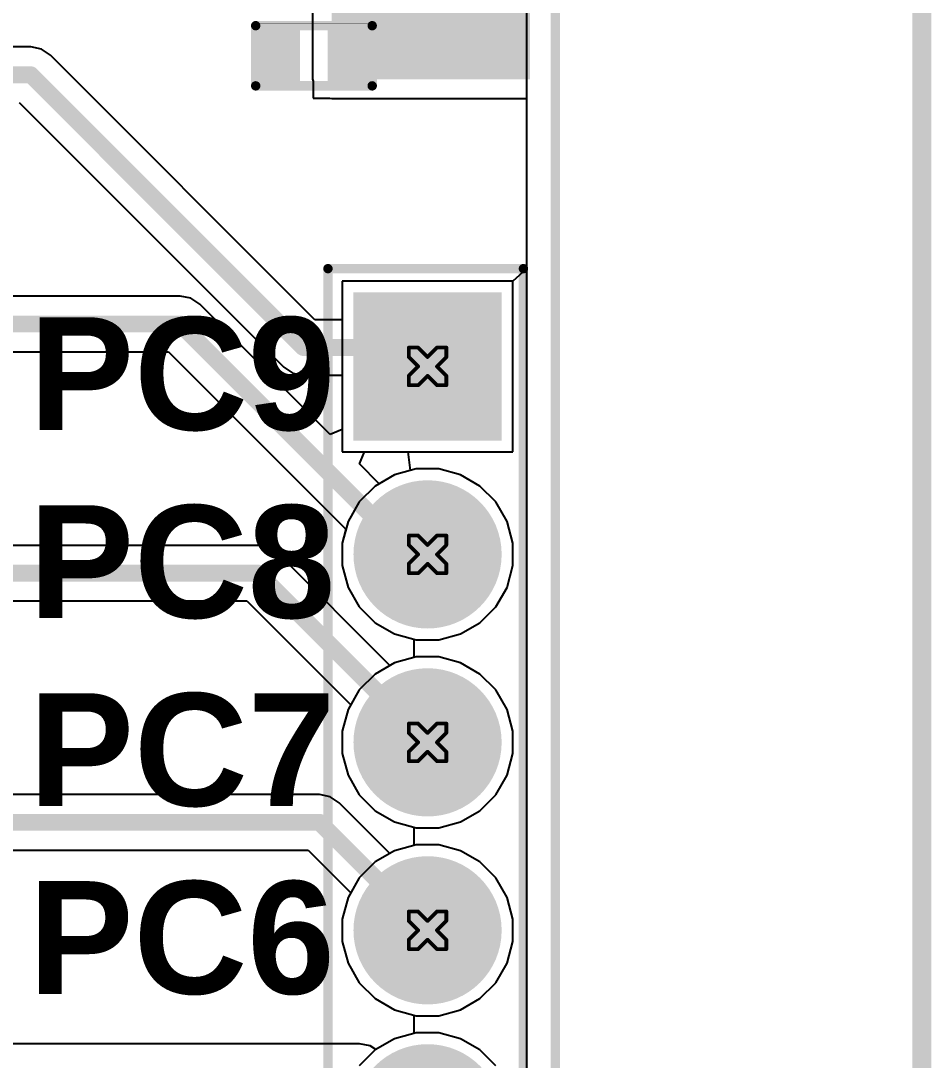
# Model space of a CAD drawing. Header units: inches. Extents: x 0 to 5032, y 0 to 5323.
# Drawn here: x 192.77 to 205.08, y 34.51 to 48.56 of the extents above; entities that cross this region are included whole.
import ezdxf

# ---------------------------------------------------------------- set-up
doc = ezdxf.new("R2010")
doc.units = ezdxf.units.IN
for name, color, linetype in [('Board Outline', 216, 'Continuous'), ('Bottom Layer', 5, 'Continuous'), ('Bottom Solder', 6, 'Continuous'), ('Drill Drawing', 1, 'Continuous'), ('Layer 1', 16, 'Continuous'), ('Layer 2', 76, 'Continuous'), ('Multi-Layer', 9, 'Continuous'), ('Pad Holes', 156, 'Continuous'), ('Top Layer', 1, 'Continuous'), ('Top Overlay', 2, 'Continuous'), ('Top Paste', 8, 'Continuous'), ('Top Solder', 216, 'Continuous')]:
    doc.layers.add(name, color=color, linetype=linetype)
doc.styles.add('Arial_Bold', font='', dxfattribs={"height": 0.2})
doc.styles.get('Arial_Bold').set_extended_font_data('Arial', bold=True)

# ---------------------------------------------------------------- blocks, each defined once
blk = doc.blocks.new('HDR_1X9______333')
at = {"layer": 'Bottom Layer'}
blk.add_hatch(color=5, dxfattribs=at).paths.add_polyline_path([(-11.05999947, 0.8999994699999999), (-9.26000053, 0.8999994699999999), (-9.26000053, -0.8999994699999999), (-11.05999947, -0.8999994699999999)])
h = blk.add_hatch(color=5, dxfattribs=at)
edge = h.paths.add_edge_path()
edge.add_arc((-7.619999999999999, 0), 0.8999982, 0, 360)
h = blk.add_hatch(color=5, dxfattribs=at)
edge = h.paths.add_edge_path()
edge.add_arc((-5.08, 0), 0.8999982, 0, 360)
h = blk.add_hatch(color=5, dxfattribs=at)
edge = h.paths.add_edge_path()
edge.add_arc((-2.54, 0), 0.8999982, 0, 360)
h = blk.add_hatch(color=5, dxfattribs=at)
edge = h.paths.add_edge_path()
edge.add_arc((0, 0), 0.8999982, 0, 360)
at = {"layer": 'Bottom Solder'}
blk.add_hatch(color=6, dxfattribs=at).paths.add_polyline_path([(-11.16159947, 1.00159947), (-9.15840053, 1.00159947), (-9.15840053, -1.00159947), (-11.16159947, -1.00159947)])
h = blk.add_hatch(color=6, dxfattribs=at)
edge = h.paths.add_edge_path()
edge.add_arc((-7.619999999999999, 0), 1.0015982, 0, 360)
h = blk.add_hatch(color=6, dxfattribs=at)
edge = h.paths.add_edge_path()
edge.add_arc((-5.08, 0), 1.0015982, 0, 360)
h = blk.add_hatch(color=6, dxfattribs=at)
edge = h.paths.add_edge_path()
edge.add_arc((-2.54, 0), 1.0015982, 0, 360)
h = blk.add_hatch(color=6, dxfattribs=at)
edge = h.paths.add_edge_path()
edge.add_arc((0, 0), 1.0015982, 0, 360)
at = {"layer": 'Layer 1'}
blk.add_hatch(color=16, dxfattribs=at).paths.add_polyline_path([(-11.05999947, 0.8999994699999999), (-9.26000053, 0.8999994699999999), (-9.26000053, -0.8999994699999999), (-11.05999947, -0.8999994699999999)])
h = blk.add_hatch(color=16, dxfattribs=at)
edge = h.paths.add_edge_path()
edge.add_arc((-7.619999999999999, 0), 0.8999982, 0, 360)
h = blk.add_hatch(color=16, dxfattribs=at)
edge = h.paths.add_edge_path()
edge.add_arc((-5.08, 0), 0.8999982, 0, 360)
h = blk.add_hatch(color=16, dxfattribs=at)
edge = h.paths.add_edge_path()
edge.add_arc((-2.54, 0), 0.8999982, 0, 360)
h = blk.add_hatch(color=16, dxfattribs=at)
edge = h.paths.add_edge_path()
edge.add_arc((0, 0), 0.8999982, 0, 360)
at = {"layer": 'Layer 2'}
blk.add_hatch(color=76, dxfattribs=at).paths.add_polyline_path([(-11.05999947, 0.8999994699999999), (-9.26000053, 0.8999994699999999), (-9.26000053, -0.8999994699999999), (-11.05999947, -0.8999994699999999)])
h = blk.add_hatch(color=76, dxfattribs=at)
edge = h.paths.add_edge_path()
edge.add_arc((-7.619999999999999, 0), 0.8999982, 0, 360)
h = blk.add_hatch(color=76, dxfattribs=at)
edge = h.paths.add_edge_path()
edge.add_arc((-5.08, 0), 0.8999982, 0, 360)
h = blk.add_hatch(color=76, dxfattribs=at)
edge = h.paths.add_edge_path()
edge.add_arc((-2.54, 0), 0.8999982, 0, 360)
h = blk.add_hatch(color=76, dxfattribs=at)
edge = h.paths.add_edge_path()
edge.add_arc((0, 0), 0.8999982, 0, 360)
at = {"layer": 'Multi-Layer'}
blk.add_hatch(color=9, dxfattribs=at).paths.add_polyline_path([(-11.05999947, 0.8999994699999999), (-9.26000053, 0.8999994699999999), (-9.26000053, -0.8999994699999999), (-11.05999947, -0.8999994699999999)])
h = blk.add_hatch(color=9, dxfattribs=at)
edge = h.paths.add_edge_path()
edge.add_arc((-7.619999999999999, 0), 0.8999982, 0, 360)
h = blk.add_hatch(color=9, dxfattribs=at)
edge = h.paths.add_edge_path()
edge.add_arc((-5.08, 0), 0.8999982, 0, 360)
h = blk.add_hatch(color=9, dxfattribs=at)
edge = h.paths.add_edge_path()
edge.add_arc((-2.54, 0), 0.8999982, 0, 360)
h = blk.add_hatch(color=9, dxfattribs=at)
edge = h.paths.add_edge_path()
edge.add_arc((0, 0), 0.8999982, 0, 360)
at = {"layer": 'Pad Holes'}
h = blk.add_hatch(color=7, dxfattribs=at)
edge = h.paths.add_edge_path()
edge.add_arc((-10.16, 0), 0.499999, 0, 360)
h = blk.add_hatch(color=7, dxfattribs=at)
edge = h.paths.add_edge_path()
edge.add_arc((-7.619999999999999, 0), 0.499999, 0, 360)
h = blk.add_hatch(color=7, dxfattribs=at)
edge = h.paths.add_edge_path()
edge.add_arc((-5.08, 0), 0.499999, 0, 360)
h = blk.add_hatch(color=7, dxfattribs=at)
edge = h.paths.add_edge_path()
edge.add_arc((-2.54, 0), 0.499999, 0, 360)
at = {"layer": 'Top Layer'}
blk.add_hatch(color=1, dxfattribs=at).paths.add_polyline_path([(-11.05999947, 0.8999994699999999), (-9.26000053, 0.8999994699999999), (-9.26000053, -0.8999994699999999), (-11.05999947, -0.8999994699999999)])
h = blk.add_hatch(color=1, dxfattribs=at)
edge = h.paths.add_edge_path()
edge.add_arc((-7.619999999999999, 0), 0.8999982, 0, 360)
h = blk.add_hatch(color=1, dxfattribs=at)
edge = h.paths.add_edge_path()
edge.add_arc((-5.08, 0), 0.8999982, 0, 360)
h = blk.add_hatch(color=1, dxfattribs=at)
edge = h.paths.add_edge_path()
edge.add_arc((-2.54, 0), 0.8999982, 0, 360)
h = blk.add_hatch(color=1, dxfattribs=at)
edge = h.paths.add_edge_path()
edge.add_arc((0, 0), 0.8999982, 0, 360)
at = {"layer": 'Top Solder'}
blk.add_hatch(color=216, dxfattribs=at).paths.add_polyline_path([(-11.16159947, 1.00159947), (-9.15840053, 1.00159947), (-9.15840053, -1.00159947), (-11.16159947, -1.00159947)])
h = blk.add_hatch(color=216, dxfattribs=at)
edge = h.paths.add_edge_path()
edge.add_arc((-7.619999999999999, 0), 1.0015982, 0, 360)
h = blk.add_hatch(color=216, dxfattribs=at)
edge = h.paths.add_edge_path()
edge.add_arc((-5.08, 0), 1.0015982, 0, 360)
h = blk.add_hatch(color=216, dxfattribs=at)
edge = h.paths.add_edge_path()
edge.add_arc((-2.54, 0), 1.0015982, 0, 360)
h = blk.add_hatch(color=216, dxfattribs=at)
edge = h.paths.add_edge_path()
edge.add_arc((0, 0), 1.0015982, 0, 360)
at = {"layer": 'Top Overlay'}
for points in [[(-11.48088128, 1.29531872, 0.127, 0.127, 0), (-11.4808, 1.2954, 0.127, 0.127, 0)], [(-11.48088128, -1.3462, 0.127, 0.127, 0), (-11.48088128, 1.29531872, 0.127, 0.127, 0)], [(11.43, 1.2954, 0.127, 0.127, 0), (-11.4808, 1.2954, 0.127, 0.127, 0)], [(11.43, -1.3462, 0.127, 0.127, 0), (-11.48088128, -1.3462, 0.127, 0.127, 0)]]:
    blk.add_lwpolyline(points, format="xyseb", dxfattribs=at)
for points in [[(-11.51263128, 1.29531872, 0.0635, 0.0635, 1), (-11.44913128, 1.29531872, 0.0635, 0.0635, 1)], [(-11.51263128, 1.29531872, 0.0635, 0.0635, 1), (-11.44913128, 1.29531872, 0.0635, 0.0635, 1)], [(-11.51255, 1.2954, 0.0635, 0.0635, 1), (-11.44905, 1.2954, 0.0635, 0.0635, 1)], [(-11.51255, 1.2954, 0.0635, 0.0635, 1), (-11.44905, 1.2954, 0.0635, 0.0635, 1)], [(-11.51263128, -1.3462, 0.0635, 0.0635, 1), (-11.44913128, -1.3462, 0.0635, 0.0635, 1)], [(-11.51263128, -1.3462, 0.0635, 0.0635, 1), (-11.44913128, -1.3462, 0.0635, 0.0635, 1)]]:
    blk.add_lwpolyline(points, format="xyseb", close=True, dxfattribs=at)
blk = doc.blocks.new('R___0402_359')
at = {"layer": 'Top Layer'}
for points in [[(-0.6985, -0.3175), (-0.6985, 0.3175), (-0.2412999999999999, 0.3175), (-0.2413, -0.3175)], [(0.2412999999999999, -0.3175), (0.2413, 0.3175), (0.6985, 0.3175), (0.6985, -0.3175)]]:
    blk.add_hatch(color=1, dxfattribs=at).paths.add_polyline_path(points)
at = {"layer": 'Top Paste'}
for points in [[(-0.6985, -0.3175), (-0.6985, 0.3175), (-0.2412999999999999, 0.3175), (-0.2413, -0.3175)], [(0.2412999999999999, -0.3175), (0.2413, 0.3175), (0.6985, 0.3175), (0.6985, -0.3175)]]:
    blk.add_hatch(color=8, dxfattribs=at).paths.add_polyline_path(points)
at = {"layer": 'Top Solder'}
for points in [[(-0.75350116, -0.37250116), (-0.75350116, 0.37250116), (-0.1862988399999999, 0.37250116), (-0.18629884, -0.37250116)], [(0.1862988399999999, -0.37250116), (0.18629884, 0.37250116), (0.75350116, 0.37250116), (0.75350116, -0.37250116)]]:
    blk.add_hatch(color=216, dxfattribs=at).paths.add_polyline_path(points)
at = {"layer": 'Top Overlay'}
for points in [[(-0.7874, 0.4064, 0.127, 0.127, 0), (-0.7874, -0.4064, 0.127, 0.127, 0)], [(0.7874, 0.4064, 0.127, 0.127, 0), (-0.7874, 0.4064, 0.127, 0.127, 0)], [(0.7874, 0.4064, 0.127, 0.127, 0), (0.7874, -0.4064, 0.127, 0.127, 0)], [(0.7874, -0.4064, 0.127, 0.127, 0), (-0.7874, -0.4064, 0.127, 0.127, 0)], [(0.8128, -0.4318, 0.0032258, 0.0032258, 0), (-0.8128, -0.4318, 0.0032258, 0.0032258, 0)]]:
    blk.add_lwpolyline(points, format="xyseb", dxfattribs=at)
for points in [[(-0.8191499999999999, 0.4064, 0.0635, 0.0635, 1), (-0.7556499999999999, 0.4064, 0.0635, 0.0635, 1)], [(-0.8191499999999999, 0.4064, 0.0635, 0.0635, 1), (-0.7556499999999999, 0.4064, 0.0635, 0.0635, 1)], [(0.7556499999999999, 0.4064, 0.0635, 0.0635, 1), (0.8191499999999999, 0.4064, 0.0635, 0.0635, 1)], [(0.7556499999999999, 0.4064, 0.0635, 0.0635, 1), (0.8191499999999999, 0.4064, 0.0635, 0.0635, 1)], [(-0.8191499999999999, -0.4064, 0.0635, 0.0635, 1), (-0.7556499999999999, -0.4064, 0.0635, 0.0635, 1)], [(-0.8191499999999999, -0.4064, 0.0635, 0.0635, 1), (-0.7556499999999999, -0.4064, 0.0635, 0.0635, 1)], [(0.7556499999999999, -0.4064, 0.0635, 0.0635, 1), (0.8191499999999999, -0.4064, 0.0635, 0.0635, 1)], [(0.7556499999999999, -0.4064, 0.0635, 0.0635, 1), (0.8191499999999999, -0.4064, 0.0635, 0.0635, 1)], [(-0.81360518, -0.4318, 0.0016129, 0.0016129, 1), (-0.8119948199999999, -0.4318, 0.0016129, 0.0016129, 1)], [(0.8119948199999999, -0.4318, 0.0016129, 0.0016129, 1), (0.81360518, -0.4318, 0.0016129, 0.0016129, 1)]]:
    blk.add_lwpolyline(points, format="xyseb", close=True, dxfattribs=at)

msp = doc.modelspace()

# ---------------------------------------------------------------- hatches: boundary and pattern name
at = {"layer": 'Top Layer'}
msp.add_hatch(color=1, dxfattribs=at).paths.add_polyline_path([(196.9780033, 47.76752448), (199.65850086, 47.76752448), (199.65850086, 51.44040004), (196.9780033, 51.44040004)])

# ---------------------------------------------------------------- linework, layer by layer
at = {"layer": 'Board Outline'}
for points in [[(199.99999878, 1.27e-05, 0.127, 0.127, 0), (199.99999878, 130.00003718, 0.127, 0.127, 0)], [(204.9526, 1.27e-05, 0.254, 0.254, 0), (204.9526, 56.69665063999999, 0.254, 0.254, 0)]]:
    msp.add_lwpolyline(points, format="xyseb", dxfattribs=at)
at = {"layer": 'Bottom Layer'}
for p, q in [((199.61154642, 50.20289172), (199.61154642, 4.46609724)), ((199.4263982, 45.04147964), (197.1184018, 45.04147964)), ((197.1184018, 45.04147964), (197.1184018, 42.73348324)), ((199.4263982, 42.73348324), (199.4263982, 45.04147964)), ((197.1184018, 42.73348324), (199.4263982, 42.73348324)), ((197.8269729, 42.42283616), (197.5638289, 42.2709086)), ((198.12047244, 42.50147964), (197.8269729, 42.42283616)), ((198.42432756, 42.50147964), (198.12047244, 42.50147964)), ((198.7178271, 42.42283616), (198.42432756, 42.50147964)), ((198.9809711, 42.2709086), (198.7178271, 42.42283616)), ((197.5638289, 42.2709086), (197.34897284, 42.05605254)), ((199.19582716, 42.05605254), (198.9809711, 42.2709086)), ((197.34897284, 42.05605254), (197.19704528, 41.79290854)), ((199.34775472, 41.79290854), (199.19582716, 42.05605254)), ((197.19704528, 41.79290854), (197.1184018, 41.49940899999999)), ((199.4263982, 41.49940899999999), (199.34775472, 41.79290854)), ((197.1184018, 41.49940899999999), (197.1184018, 41.19555388)), ((199.4263982, 41.19555388), (199.4263982, 41.49940899999999)), ((197.1184018, 41.19555388), (197.19704528, 40.90205434)), ((199.34775472, 40.90205434), (199.4263982, 41.19555388)), ((197.19704528, 40.90205434), (197.34897284, 40.63891034)), ((199.19582716, 40.63891034), (199.34775472, 40.90205434)), ((197.34897284, 40.63891034), (197.5638289, 40.42405428)), ((198.9809711, 40.42405428), (199.19582716, 40.63891034)), ((197.5638289, 40.42405428), (197.8269729, 40.27212672)), ((198.7178271, 40.27212672), (198.9809711, 40.42405428)), ((197.8269729, 40.27212672), (198.12047244, 40.19348324)), ((198.12047244, 40.19348324), (198.42432756, 40.19348324)), ((198.42432756, 40.19348324), (198.7178271, 40.27212672)), ((198.12047244, 39.96147964), (197.8269729, 39.88283616)), ((198.42432756, 39.96147964), (198.12047244, 39.96147964)), ((198.7178271, 39.88283616), (198.42432756, 39.96147964)), ((197.8269729, 39.88283616), (197.5638289, 39.7309086)), ((198.9809711, 39.7309086), (198.7178271, 39.88283616)), ((197.5638289, 39.7309086), (197.34897284, 39.51605254)), ((199.19582716, 39.51605254), (198.9809711, 39.7309086)), ((197.34897284, 39.51605254), (197.19704528, 39.25290854)), ((199.34775472, 39.25290854), (199.19582716, 39.51605254)), ((197.19704528, 39.25290854), (197.1184018, 38.959409)), ((199.4263982, 38.959409), (199.34775472, 39.25290854)), ((197.1184018, 38.959409), (197.1184018, 38.65555388)), ((199.4263982, 38.65555388), (199.4263982, 38.959409)), ((197.1184018, 38.65555388), (197.19704528, 38.36205434)), ((199.34775472, 38.36205434), (199.4263982, 38.65555388)), ((197.19704528, 38.36205434), (197.34897284, 38.09891034)), ((199.19582716, 38.09891034), (199.34775472, 38.36205434)), ((197.34897284, 38.09891034), (197.5638289, 37.88405428)), ((198.9809711, 37.88405428), (199.19582716, 38.09891034)), ((197.5638289, 37.88405428), (197.8269729, 37.73212672)), ((198.7178271, 37.73212672), (198.9809711, 37.88405428)), ((197.8269729, 37.73212672), (198.12047244, 37.65348324)), ((198.12047244, 37.65348324), (198.42432756, 37.65348324)), ((198.42432756, 37.65348324), (198.7178271, 37.73212672)), ((198.12047244, 37.42147964), (197.8269729, 37.34283616)), ((198.42432756, 37.42147964), (198.12047244, 37.42147964)), ((198.7178271, 37.34283616), (198.42432756, 37.42147964)), ((197.8269729, 37.34283616), (197.5638289, 37.1909086)), ((198.9809711, 37.1909086), (198.7178271, 37.34283616)), ((197.5638289, 37.1909086), (197.34897284, 36.97605254)), ((199.19582716, 36.97605254), (198.9809711, 37.1909086)), ((197.34897284, 36.97605254), (197.19704528, 36.71290854)), ((199.34775472, 36.71290854), (199.19582716, 36.97605254)), ((197.19704528, 36.71290854), (197.1184018, 36.41940899999999)), ((199.4263982, 36.41940899999999), (199.34775472, 36.71290854)), ((197.1184018, 36.41940899999999), (197.1184018, 36.11555387999999)), ((199.4263982, 36.11555387999999), (199.4263982, 36.41940899999999)), ((197.1184018, 36.11555387999999), (197.19704528, 35.82205434)), ((199.34775472, 35.82205434), (199.4263982, 36.11555387999999)), ((197.19704528, 35.82205434), (197.34897284, 35.55891034)), ((199.19582716, 35.55891034), (199.34775472, 35.82205434)), ((197.34897284, 35.55891034), (197.5638289, 35.34405428)), ((198.9809711, 35.34405428), (199.19582716, 35.55891034)), ((197.5638289, 35.34405428), (197.8269729, 35.19212672)), ((198.7178271, 35.19212672), (198.9809711, 35.34405428)), ((197.8269729, 35.19212672), (198.12047244, 35.11348324)), ((198.42432756, 35.11348324), (198.7178271, 35.19212672)), ((198.12047244, 35.11348324), (198.42432756, 35.11348324)), ((198.12047244, 34.88147963999999), (197.8269729, 34.80283616)), ((198.42432756, 34.88147963999999), (198.12047244, 34.88147963999999)), ((198.7178271, 34.80283616), (198.42432756, 34.88147963999999)), ((197.8269729, 34.80283616), (197.5638289, 34.6509086)), ((198.9809711, 34.6509086), (198.7178271, 34.80283616)), ((197.5638289, 34.6509086), (197.34897284, 34.43605254)), ((199.19582716, 34.43605254), (198.9809711, 34.6509086))]:
    msp.add_line(p, q, dxfattribs=at)
at = {"layer": 'Drill Drawing'}
for points in [[(198.0184, 44.01448144, 0.0508, 0.0508, 0), (198.0184, 44.14148144, 0.0508, 0.0508, 0)], [(198.0184, 44.14148144, 0.0508, 0.0508, 0), (198.1454, 44.14148144, 0.0508, 0.0508, 0)], [(198.1454, 44.14148144, 0.0508, 0.0508, 0), (198.2724, 44.01448144, 0.0508, 0.0508, 0)], [(198.2724, 44.01448144, 0.0508, 0.0508, 0), (198.3994, 44.14148144, 0.0508, 0.0508, 0)], [(198.3994, 44.14148144, 0.0508, 0.0508, 0), (198.5264, 44.14148144, 0.0508, 0.0508, 0)], [(198.5264, 44.01448144, 0.0508, 0.0508, 0), (198.5264, 44.14148144, 0.0508, 0.0508, 0)], [(198.0184, 44.01448144, 0.0508, 0.0508, 0), (198.1454, 43.88748143999999, 0.0508, 0.0508, 0)], [(198.3994, 43.88748143999999, 0.0508, 0.0508, 0), (198.5264, 44.01448144, 0.0508, 0.0508, 0)], [(198.0184, 43.76048144, 0.0508, 0.0508, 0), (198.1454, 43.88748143999999, 0.0508, 0.0508, 0)], [(198.3994, 43.88748143999999, 0.0508, 0.0508, 0), (198.5264, 43.76048144, 0.0508, 0.0508, 0)], [(198.0184, 43.63348144, 0.0508, 0.0508, 0), (198.0184, 43.76048144, 0.0508, 0.0508, 0)], [(198.1454, 43.63348144, 0.0508, 0.0508, 0), (198.2724, 43.76048144, 0.0508, 0.0508, 0)], [(198.2724, 43.76048144, 0.0508, 0.0508, 0), (198.3994, 43.63348144, 0.0508, 0.0508, 0)], [(198.5264, 43.63348144, 0.0508, 0.0508, 0), (198.5264, 43.76048144, 0.0508, 0.0508, 0)], [(198.0184, 43.63348144, 0.0508, 0.0508, 0), (198.1454, 43.63348144, 0.0508, 0.0508, 0)], [(198.3994, 43.63348144, 0.0508, 0.0508, 0), (198.5264, 43.63348144, 0.0508, 0.0508, 0)], [(198.0184, 41.47448144, 0.0508, 0.0508, 0), (198.0184, 41.60148143999999, 0.0508, 0.0508, 0)], [(198.0184, 41.60148143999999, 0.0508, 0.0508, 0), (198.1454, 41.60148143999999, 0.0508, 0.0508, 0)], [(198.1454, 41.60148143999999, 0.0508, 0.0508, 0), (198.2724, 41.47448144, 0.0508, 0.0508, 0)], [(198.2724, 41.47448144, 0.0508, 0.0508, 0), (198.3994, 41.60148143999999, 0.0508, 0.0508, 0)], [(198.3994, 41.60148143999999, 0.0508, 0.0508, 0), (198.5264, 41.60148143999999, 0.0508, 0.0508, 0)], [(198.5264, 41.47448144, 0.0508, 0.0508, 0), (198.5264, 41.60148143999999, 0.0508, 0.0508, 0)], [(198.0184, 41.47448144, 0.0508, 0.0508, 0), (198.1454, 41.34748144, 0.0508, 0.0508, 0)], [(198.3994, 41.34748144, 0.0508, 0.0508, 0), (198.5264, 41.47448144, 0.0508, 0.0508, 0)], [(198.0184, 41.22048144, 0.0508, 0.0508, 0), (198.1454, 41.34748144, 0.0508, 0.0508, 0)], [(198.3994, 41.34748144, 0.0508, 0.0508, 0), (198.5264, 41.22048144, 0.0508, 0.0508, 0)], [(198.0184, 41.09348144, 0.0508, 0.0508, 0), (198.0184, 41.22048144, 0.0508, 0.0508, 0)], [(198.1454, 41.09348144, 0.0508, 0.0508, 0), (198.2724, 41.22048144, 0.0508, 0.0508, 0)], [(198.2724, 41.22048144, 0.0508, 0.0508, 0), (198.3994, 41.09348144, 0.0508, 0.0508, 0)], [(198.5264, 41.09348144, 0.0508, 0.0508, 0), (198.5264, 41.22048144, 0.0508, 0.0508, 0)], [(198.0184, 41.09348144, 0.0508, 0.0508, 0), (198.1454, 41.09348144, 0.0508, 0.0508, 0)], [(198.3994, 41.09348144, 0.0508, 0.0508, 0), (198.5264, 41.09348144, 0.0508, 0.0508, 0)], [(198.0184, 38.93448144, 0.0508, 0.0508, 0), (198.0184, 39.06148144, 0.0508, 0.0508, 0)], [(198.0184, 39.06148144, 0.0508, 0.0508, 0), (198.1454, 39.06148144, 0.0508, 0.0508, 0)], [(198.1454, 39.06148144, 0.0508, 0.0508, 0), (198.2724, 38.93448144, 0.0508, 0.0508, 0)], [(198.2724, 38.93448144, 0.0508, 0.0508, 0), (198.3994, 39.06148144, 0.0508, 0.0508, 0)], [(198.3994, 39.06148144, 0.0508, 0.0508, 0), (198.5264, 39.06148144, 0.0508, 0.0508, 0)], [(198.5264, 38.93448144, 0.0508, 0.0508, 0), (198.5264, 39.06148144, 0.0508, 0.0508, 0)], [(198.0184, 38.93448144, 0.0508, 0.0508, 0), (198.1454, 38.80748144, 0.0508, 0.0508, 0)], [(198.3994, 38.80748144, 0.0508, 0.0508, 0), (198.5264, 38.93448144, 0.0508, 0.0508, 0)], [(198.0184, 38.68048143999999, 0.0508, 0.0508, 0), (198.1454, 38.80748144, 0.0508, 0.0508, 0)], [(198.3994, 38.80748144, 0.0508, 0.0508, 0), (198.5264, 38.68048143999999, 0.0508, 0.0508, 0)], [(198.0184, 38.55348144, 0.0508, 0.0508, 0), (198.0184, 38.68048143999999, 0.0508, 0.0508, 0)], [(198.1454, 38.55348144, 0.0508, 0.0508, 0), (198.2724, 38.68048143999999, 0.0508, 0.0508, 0)], [(198.2724, 38.68048143999999, 0.0508, 0.0508, 0), (198.3994, 38.55348144, 0.0508, 0.0508, 0)], [(198.5264, 38.55348144, 0.0508, 0.0508, 0), (198.5264, 38.68048143999999, 0.0508, 0.0508, 0)], [(198.0184, 38.55348144, 0.0508, 0.0508, 0), (198.1454, 38.55348144, 0.0508, 0.0508, 0)], [(198.3994, 38.55348144, 0.0508, 0.0508, 0), (198.5264, 38.55348144, 0.0508, 0.0508, 0)], [(198.0184, 36.39448144, 0.0508, 0.0508, 0), (198.0184, 36.52148144, 0.0508, 0.0508, 0)], [(198.0184, 36.52148144, 0.0508, 0.0508, 0), (198.1454, 36.52148144, 0.0508, 0.0508, 0)], [(198.1454, 36.52148144, 0.0508, 0.0508, 0), (198.2724, 36.39448144, 0.0508, 0.0508, 0)], [(198.2724, 36.39448144, 0.0508, 0.0508, 0), (198.3994, 36.52148144, 0.0508, 0.0508, 0)], [(198.3994, 36.52148144, 0.0508, 0.0508, 0), (198.5264, 36.52148144, 0.0508, 0.0508, 0)], [(198.5264, 36.39448144, 0.0508, 0.0508, 0), (198.5264, 36.52148144, 0.0508, 0.0508, 0)], [(198.0184, 36.39448144, 0.0508, 0.0508, 0), (198.1454, 36.26748144, 0.0508, 0.0508, 0)], [(198.3994, 36.26748144, 0.0508, 0.0508, 0), (198.5264, 36.39448144, 0.0508, 0.0508, 0)], [(198.0184, 36.14048144, 0.0508, 0.0508, 0), (198.1454, 36.26748144, 0.0508, 0.0508, 0)], [(198.3994, 36.26748144, 0.0508, 0.0508, 0), (198.5264, 36.14048144, 0.0508, 0.0508, 0)], [(198.0184, 36.01348144, 0.0508, 0.0508, 0), (198.0184, 36.14048144, 0.0508, 0.0508, 0)], [(198.1454, 36.01348144, 0.0508, 0.0508, 0), (198.2724, 36.14048144, 0.0508, 0.0508, 0)], [(198.2724, 36.14048144, 0.0508, 0.0508, 0), (198.3994, 36.01348144, 0.0508, 0.0508, 0)], [(198.5264, 36.01348144, 0.0508, 0.0508, 0), (198.5264, 36.14048144, 0.0508, 0.0508, 0)], [(198.0184, 36.01348144, 0.0508, 0.0508, 0), (198.1454, 36.01348144, 0.0508, 0.0508, 0)], [(198.3994, 36.01348144, 0.0508, 0.0508, 0), (198.5264, 36.01348144, 0.0508, 0.0508, 0)]]:
    msp.add_lwpolyline(points, format="xyseb", dxfattribs=at)
for points in [[(198.0057, 44.14148144, 0.0254, 0.0254, 1), (198.0311, 44.14148144, 0.0254, 0.0254, 1)], [(198.0057, 44.14148144, 0.0254, 0.0254, 1), (198.0311, 44.14148144, 0.0254, 0.0254, 1)], [(198.1327, 44.14148144, 0.0254, 0.0254, 1), (198.1581, 44.14148144, 0.0254, 0.0254, 1)], [(198.1327, 44.14148144, 0.0254, 0.0254, 1), (198.1581, 44.14148144, 0.0254, 0.0254, 1)], [(198.3867, 44.14148144, 0.0254, 0.0254, 1), (198.4121, 44.14148144, 0.0254, 0.0254, 1)], [(198.3867, 44.14148144, 0.0254, 0.0254, 1), (198.4121, 44.14148144, 0.0254, 0.0254, 1)], [(198.5137, 44.14148144, 0.0254, 0.0254, 1), (198.5391, 44.14148144, 0.0254, 0.0254, 1)], [(198.5137, 44.14148144, 0.0254, 0.0254, 1), (198.5391, 44.14148144, 0.0254, 0.0254, 1)], [(198.0057, 44.01448144, 0.0254, 0.0254, 1), (198.0311, 44.01448144, 0.0254, 0.0254, 1)], [(198.0057, 44.01448144, 0.0254, 0.0254, 1), (198.0311, 44.01448144, 0.0254, 0.0254, 1)], [(198.2597, 44.01448144, 0.0254, 0.0254, 1), (198.2851, 44.01448144, 0.0254, 0.0254, 1)], [(198.2597, 44.01448144, 0.0254, 0.0254, 1), (198.2851, 44.01448144, 0.0254, 0.0254, 1)], [(198.5137, 44.01448144, 0.0254, 0.0254, 1), (198.5391, 44.01448144, 0.0254, 0.0254, 1)], [(198.5137, 44.01448144, 0.0254, 0.0254, 1), (198.5391, 44.01448144, 0.0254, 0.0254, 1)], [(198.1327, 43.88748143999999, 0.0254, 0.0254, 1), (198.1581, 43.88748143999999, 0.0254, 0.0254, 1)], [(198.1327, 43.88748143999999, 0.0254, 0.0254, 1), (198.1581, 43.88748143999999, 0.0254, 0.0254, 1)], [(198.3867, 43.88748143999999, 0.0254, 0.0254, 1), (198.4121, 43.88748143999999, 0.0254, 0.0254, 1)], [(198.3867, 43.88748143999999, 0.0254, 0.0254, 1), (198.4121, 43.88748143999999, 0.0254, 0.0254, 1)], [(198.0057, 43.76048144, 0.0254, 0.0254, 1), (198.0311, 43.76048144, 0.0254, 0.0254, 1)], [(198.0057, 43.76048144, 0.0254, 0.0254, 1), (198.0311, 43.76048144, 0.0254, 0.0254, 1)], [(198.2597, 43.76048144, 0.0254, 0.0254, 1), (198.2851, 43.76048144, 0.0254, 0.0254, 1)], [(198.2597, 43.76048144, 0.0254, 0.0254, 1), (198.2851, 43.76048144, 0.0254, 0.0254, 1)], [(198.5137, 43.76048144, 0.0254, 0.0254, 1), (198.5391, 43.76048144, 0.0254, 0.0254, 1)], [(198.5137, 43.76048144, 0.0254, 0.0254, 1), (198.5391, 43.76048144, 0.0254, 0.0254, 1)], [(198.0057, 43.63348144, 0.0254, 0.0254, 1), (198.0311, 43.63348144, 0.0254, 0.0254, 1)], [(198.0057, 43.63348144, 0.0254, 0.0254, 1), (198.0311, 43.63348144, 0.0254, 0.0254, 1)], [(198.1327, 43.63348144, 0.0254, 0.0254, 1), (198.1581, 43.63348144, 0.0254, 0.0254, 1)], [(198.1327, 43.63348144, 0.0254, 0.0254, 1), (198.1581, 43.63348144, 0.0254, 0.0254, 1)], [(198.3867, 43.63348144, 0.0254, 0.0254, 1), (198.4121, 43.63348144, 0.0254, 0.0254, 1)], [(198.3867, 43.63348144, 0.0254, 0.0254, 1), (198.4121, 43.63348144, 0.0254, 0.0254, 1)], [(198.5137, 43.63348144, 0.0254, 0.0254, 1), (198.5391, 43.63348144, 0.0254, 0.0254, 1)], [(198.5137, 43.63348144, 0.0254, 0.0254, 1), (198.5391, 43.63348144, 0.0254, 0.0254, 1)], [(198.0057, 41.60148143999999, 0.0254, 0.0254, 1), (198.0311, 41.60148143999999, 0.0254, 0.0254, 1)], [(198.0057, 41.60148143999999, 0.0254, 0.0254, 1), (198.0311, 41.60148143999999, 0.0254, 0.0254, 1)], [(198.1327, 41.60148143999999, 0.0254, 0.0254, 1), (198.1581, 41.60148143999999, 0.0254, 0.0254, 1)], [(198.1327, 41.60148143999999, 0.0254, 0.0254, 1), (198.1581, 41.60148143999999, 0.0254, 0.0254, 1)], [(198.3867, 41.60148143999999, 0.0254, 0.0254, 1), (198.4121, 41.60148143999999, 0.0254, 0.0254, 1)], [(198.3867, 41.60148143999999, 0.0254, 0.0254, 1), (198.4121, 41.60148143999999, 0.0254, 0.0254, 1)], [(198.5137, 41.60148143999999, 0.0254, 0.0254, 1), (198.5391, 41.60148143999999, 0.0254, 0.0254, 1)], [(198.5137, 41.60148143999999, 0.0254, 0.0254, 1), (198.5391, 41.60148143999999, 0.0254, 0.0254, 1)], [(198.0057, 41.47448144, 0.0254, 0.0254, 1), (198.0311, 41.47448144, 0.0254, 0.0254, 1)], [(198.0057, 41.47448144, 0.0254, 0.0254, 1), (198.0311, 41.47448144, 0.0254, 0.0254, 1)], [(198.2597, 41.47448144, 0.0254, 0.0254, 1), (198.2851, 41.47448144, 0.0254, 0.0254, 1)], [(198.2597, 41.47448144, 0.0254, 0.0254, 1), (198.2851, 41.47448144, 0.0254, 0.0254, 1)], [(198.5137, 41.47448144, 0.0254, 0.0254, 1), (198.5391, 41.47448144, 0.0254, 0.0254, 1)], [(198.5137, 41.47448144, 0.0254, 0.0254, 1), (198.5391, 41.47448144, 0.0254, 0.0254, 1)], [(198.1327, 41.34748144, 0.0254, 0.0254, 1), (198.1581, 41.34748144, 0.0254, 0.0254, 1)], [(198.1327, 41.34748144, 0.0254, 0.0254, 1), (198.1581, 41.34748144, 0.0254, 0.0254, 1)], [(198.3867, 41.34748144, 0.0254, 0.0254, 1), (198.4121, 41.34748144, 0.0254, 0.0254, 1)], [(198.3867, 41.34748144, 0.0254, 0.0254, 1), (198.4121, 41.34748144, 0.0254, 0.0254, 1)], [(198.0057, 41.22048144, 0.0254, 0.0254, 1), (198.0311, 41.22048144, 0.0254, 0.0254, 1)], [(198.0057, 41.22048144, 0.0254, 0.0254, 1), (198.0311, 41.22048144, 0.0254, 0.0254, 1)], [(198.2597, 41.22048144, 0.0254, 0.0254, 1), (198.2851, 41.22048144, 0.0254, 0.0254, 1)], [(198.2597, 41.22048144, 0.0254, 0.0254, 1), (198.2851, 41.22048144, 0.0254, 0.0254, 1)], [(198.5137, 41.22048144, 0.0254, 0.0254, 1), (198.5391, 41.22048144, 0.0254, 0.0254, 1)], [(198.5137, 41.22048144, 0.0254, 0.0254, 1), (198.5391, 41.22048144, 0.0254, 0.0254, 1)], [(198.0057, 41.09348144, 0.0254, 0.0254, 1), (198.0311, 41.09348144, 0.0254, 0.0254, 1)], [(198.0057, 41.09348144, 0.0254, 0.0254, 1), (198.0311, 41.09348144, 0.0254, 0.0254, 1)], [(198.1327, 41.09348144, 0.0254, 0.0254, 1), (198.1581, 41.09348144, 0.0254, 0.0254, 1)], [(198.1327, 41.09348144, 0.0254, 0.0254, 1), (198.1581, 41.09348144, 0.0254, 0.0254, 1)], [(198.3867, 41.09348144, 0.0254, 0.0254, 1), (198.4121, 41.09348144, 0.0254, 0.0254, 1)], [(198.3867, 41.09348144, 0.0254, 0.0254, 1), (198.4121, 41.09348144, 0.0254, 0.0254, 1)], [(198.5137, 41.09348144, 0.0254, 0.0254, 1), (198.5391, 41.09348144, 0.0254, 0.0254, 1)], [(198.5137, 41.09348144, 0.0254, 0.0254, 1), (198.5391, 41.09348144, 0.0254, 0.0254, 1)], [(198.0057, 39.06148144, 0.0254, 0.0254, 1), (198.0311, 39.06148144, 0.0254, 0.0254, 1)], [(198.0057, 39.06148144, 0.0254, 0.0254, 1), (198.0311, 39.06148144, 0.0254, 0.0254, 1)], [(198.1327, 39.06148144, 0.0254, 0.0254, 1), (198.1581, 39.06148144, 0.0254, 0.0254, 1)], [(198.1327, 39.06148144, 0.0254, 0.0254, 1), (198.1581, 39.06148144, 0.0254, 0.0254, 1)], [(198.3867, 39.06148144, 0.0254, 0.0254, 1), (198.4121, 39.06148144, 0.0254, 0.0254, 1)], [(198.3867, 39.06148144, 0.0254, 0.0254, 1), (198.4121, 39.06148144, 0.0254, 0.0254, 1)], [(198.5137, 39.06148144, 0.0254, 0.0254, 1), (198.5391, 39.06148144, 0.0254, 0.0254, 1)], [(198.5137, 39.06148144, 0.0254, 0.0254, 1), (198.5391, 39.06148144, 0.0254, 0.0254, 1)], [(198.0057, 38.93448144, 0.0254, 0.0254, 1), (198.0311, 38.93448144, 0.0254, 0.0254, 1)], [(198.0057, 38.93448144, 0.0254, 0.0254, 1), (198.0311, 38.93448144, 0.0254, 0.0254, 1)], [(198.2597, 38.93448144, 0.0254, 0.0254, 1), (198.2851, 38.93448144, 0.0254, 0.0254, 1)], [(198.2597, 38.93448144, 0.0254, 0.0254, 1), (198.2851, 38.93448144, 0.0254, 0.0254, 1)], [(198.5137, 38.93448144, 0.0254, 0.0254, 1), (198.5391, 38.93448144, 0.0254, 0.0254, 1)], [(198.5137, 38.93448144, 0.0254, 0.0254, 1), (198.5391, 38.93448144, 0.0254, 0.0254, 1)], [(198.1327, 38.80748144, 0.0254, 0.0254, 1), (198.1581, 38.80748144, 0.0254, 0.0254, 1)], [(198.1327, 38.80748144, 0.0254, 0.0254, 1), (198.1581, 38.80748144, 0.0254, 0.0254, 1)], [(198.3867, 38.80748144, 0.0254, 0.0254, 1), (198.4121, 38.80748144, 0.0254, 0.0254, 1)], [(198.3867, 38.80748144, 0.0254, 0.0254, 1), (198.4121, 38.80748144, 0.0254, 0.0254, 1)], [(198.0057, 38.68048143999999, 0.0254, 0.0254, 1), (198.0311, 38.68048143999999, 0.0254, 0.0254, 1)], [(198.0057, 38.68048143999999, 0.0254, 0.0254, 1), (198.0311, 38.68048143999999, 0.0254, 0.0254, 1)], [(198.2597, 38.68048143999999, 0.0254, 0.0254, 1), (198.2851, 38.68048143999999, 0.0254, 0.0254, 1)], [(198.2597, 38.68048143999999, 0.0254, 0.0254, 1), (198.2851, 38.68048143999999, 0.0254, 0.0254, 1)], [(198.5137, 38.68048143999999, 0.0254, 0.0254, 1), (198.5391, 38.68048143999999, 0.0254, 0.0254, 1)], [(198.5137, 38.68048143999999, 0.0254, 0.0254, 1), (198.5391, 38.68048143999999, 0.0254, 0.0254, 1)], [(198.0057, 38.55348144, 0.0254, 0.0254, 1), (198.0311, 38.55348144, 0.0254, 0.0254, 1)], [(198.0057, 38.55348144, 0.0254, 0.0254, 1), (198.0311, 38.55348144, 0.0254, 0.0254, 1)], [(198.1327, 38.55348144, 0.0254, 0.0254, 1), (198.1581, 38.55348144, 0.0254, 0.0254, 1)], [(198.1327, 38.55348144, 0.0254, 0.0254, 1), (198.1581, 38.55348144, 0.0254, 0.0254, 1)], [(198.3867, 38.55348144, 0.0254, 0.0254, 1), (198.4121, 38.55348144, 0.0254, 0.0254, 1)], [(198.3867, 38.55348144, 0.0254, 0.0254, 1), (198.4121, 38.55348144, 0.0254, 0.0254, 1)], [(198.5137, 38.55348144, 0.0254, 0.0254, 1), (198.5391, 38.55348144, 0.0254, 0.0254, 1)], [(198.5137, 38.55348144, 0.0254, 0.0254, 1), (198.5391, 38.55348144, 0.0254, 0.0254, 1)], [(198.0057, 36.52148144, 0.0254, 0.0254, 1), (198.0311, 36.52148144, 0.0254, 0.0254, 1)], [(198.0057, 36.52148144, 0.0254, 0.0254, 1), (198.0311, 36.52148144, 0.0254, 0.0254, 1)], [(198.1327, 36.52148144, 0.0254, 0.0254, 1), (198.1581, 36.52148144, 0.0254, 0.0254, 1)], [(198.1327, 36.52148144, 0.0254, 0.0254, 1), (198.1581, 36.52148144, 0.0254, 0.0254, 1)], [(198.3867, 36.52148144, 0.0254, 0.0254, 1), (198.4121, 36.52148144, 0.0254, 0.0254, 1)], [(198.3867, 36.52148144, 0.0254, 0.0254, 1), (198.4121, 36.52148144, 0.0254, 0.0254, 1)], [(198.5137, 36.52148144, 0.0254, 0.0254, 1), (198.5391, 36.52148144, 0.0254, 0.0254, 1)], [(198.5137, 36.52148144, 0.0254, 0.0254, 1), (198.5391, 36.52148144, 0.0254, 0.0254, 1)], [(198.0057, 36.39448144, 0.0254, 0.0254, 1), (198.0311, 36.39448144, 0.0254, 0.0254, 1)], [(198.0057, 36.39448144, 0.0254, 0.0254, 1), (198.0311, 36.39448144, 0.0254, 0.0254, 1)], [(198.2597, 36.39448144, 0.0254, 0.0254, 1), (198.2851, 36.39448144, 0.0254, 0.0254, 1)], [(198.2597, 36.39448144, 0.0254, 0.0254, 1), (198.2851, 36.39448144, 0.0254, 0.0254, 1)], [(198.5137, 36.39448144, 0.0254, 0.0254, 1), (198.5391, 36.39448144, 0.0254, 0.0254, 1)], [(198.5137, 36.39448144, 0.0254, 0.0254, 1), (198.5391, 36.39448144, 0.0254, 0.0254, 1)], [(198.1327, 36.26748144, 0.0254, 0.0254, 1), (198.1581, 36.26748144, 0.0254, 0.0254, 1)], [(198.1327, 36.26748144, 0.0254, 0.0254, 1), (198.1581, 36.26748144, 0.0254, 0.0254, 1)], [(198.3867, 36.26748144, 0.0254, 0.0254, 1), (198.4121, 36.26748144, 0.0254, 0.0254, 1)], [(198.3867, 36.26748144, 0.0254, 0.0254, 1), (198.4121, 36.26748144, 0.0254, 0.0254, 1)], [(198.0057, 36.14048144, 0.0254, 0.0254, 1), (198.0311, 36.14048144, 0.0254, 0.0254, 1)], [(198.0057, 36.14048144, 0.0254, 0.0254, 1), (198.0311, 36.14048144, 0.0254, 0.0254, 1)], [(198.2597, 36.14048144, 0.0254, 0.0254, 1), (198.2851, 36.14048144, 0.0254, 0.0254, 1)], [(198.2597, 36.14048144, 0.0254, 0.0254, 1), (198.2851, 36.14048144, 0.0254, 0.0254, 1)], [(198.5137, 36.14048144, 0.0254, 0.0254, 1), (198.5391, 36.14048144, 0.0254, 0.0254, 1)], [(198.5137, 36.14048144, 0.0254, 0.0254, 1), (198.5391, 36.14048144, 0.0254, 0.0254, 1)], [(198.0057, 36.01348144, 0.0254, 0.0254, 1), (198.0311, 36.01348144, 0.0254, 0.0254, 1)], [(198.0057, 36.01348144, 0.0254, 0.0254, 1), (198.0311, 36.01348144, 0.0254, 0.0254, 1)], [(198.1327, 36.01348144, 0.0254, 0.0254, 1), (198.1581, 36.01348144, 0.0254, 0.0254, 1)], [(198.1327, 36.01348144, 0.0254, 0.0254, 1), (198.1581, 36.01348144, 0.0254, 0.0254, 1)], [(198.3867, 36.01348144, 0.0254, 0.0254, 1), (198.4121, 36.01348144, 0.0254, 0.0254, 1)], [(198.3867, 36.01348144, 0.0254, 0.0254, 1), (198.4121, 36.01348144, 0.0254, 0.0254, 1)], [(198.5137, 36.01348144, 0.0254, 0.0254, 1), (198.5391, 36.01348144, 0.0254, 0.0254, 1)], [(198.5137, 36.01348144, 0.0254, 0.0254, 1), (198.5391, 36.01348144, 0.0254, 0.0254, 1)]]:
    msp.add_lwpolyline(points, format="xyseb", close=True, dxfattribs=at)
at = {"layer": 'Layer 1'}
for p, q in [((199.61154642, 50.12041283999999), (199.61154642, 45.20770486)), ((199.61154642, 45.20770486), (199.4263982, 45.04148218)), ((199.35754388, 45.04147964), (197.1184018, 45.04147964)), ((197.1184018, 45.04147964), (197.1184018, 42.73348324)), ((199.4263982, 45.04148218), (199.35754388, 45.04147964)), ((197.1184018, 42.73348324), (198.00494054, 42.73348324)), ((198.00494054, 42.73348324), (198.03837964, 42.47948323999999)), ((197.8269729, 42.42283616), (197.5638289, 42.2709086)), ((198.03837964, 42.47948323999999), (197.8269729, 42.42283616)), ((197.5638289, 42.2709086), (197.34897284, 42.05605254)), ((197.34897284, 42.05605254), (197.19704528, 41.79290854)), ((197.19704528, 41.79290854), (197.1184018, 41.49940899999999)), ((197.1184018, 41.49940899999999), (197.1184018, 41.19555388)), ((197.1184018, 41.19555388), (197.19704528, 40.90205434)), ((197.19704528, 40.90205434), (197.34897284, 40.63891034)), ((197.34897284, 40.63891034), (197.5638289, 40.42405428)), ((197.5638289, 40.42405428), (197.8269729, 40.27212672)), ((197.8269729, 40.27212672), (198.08608592, 40.20269836)), ((198.08608592, 40.20269836), (198.08608592, 39.95226452)), ((198.08608592, 39.95226452), (197.8269729, 39.88283616)), ((197.8269729, 39.88283616), (197.5638289, 39.7309086)), ((197.5638289, 39.7309086), (197.34897284, 39.51605254)), ((197.34897284, 39.51605254), (197.19704528, 39.25290854)), ((197.19704528, 39.25290854), (197.1184018, 38.959409)), ((197.1184018, 38.959409), (197.1184018, 38.65555388)), ((197.1184018, 38.65555388), (197.19704528, 38.36205434)), ((197.19704528, 38.36205434), (197.34897284, 38.09891034)), ((197.34897284, 38.09891034), (197.5638289, 37.88405428)), ((197.5638289, 37.88405428), (197.8269729, 37.73212672)), ((197.8269729, 37.73212672), (198.08608592, 37.66269836)), ((198.08608592, 37.66269836), (198.08608592, 37.41226452)), ((198.08608592, 37.41226452), (197.8269729, 37.34283616)), ((197.8269729, 37.34283616), (197.5638289, 37.1909086)), ((197.5638289, 37.1909086), (197.34897284, 36.97605254)), ((197.34897284, 36.97605254), (197.19704528, 36.71290854)), ((197.19704528, 36.71290854), (197.1184018, 36.41940899999999)), ((197.1184018, 36.41940899999999), (197.1184018, 36.11555387999999)), ((197.1184018, 36.11555387999999), (197.19704528, 35.82205434)), ((197.19704528, 35.82205434), (197.34897284, 35.55891034)), ((197.34897284, 35.55891034), (197.5638289, 35.34405428)), ((197.5638289, 35.34405428), (197.8269729, 35.19212672)), ((197.8269729, 35.19212672), (198.08608592, 35.12269836)), ((198.08608592, 35.12269836), (198.08608592, 34.87226451999999)), ((198.08608592, 34.87226451999999), (197.8269729, 34.80283616)), ((197.8269729, 34.80283616), (197.5638289, 34.6509086)), ((197.5638289, 34.6509086), (197.34897284, 34.43605254))]:
    msp.add_line(p, q, dxfattribs=at)
at = {"layer": 'Layer 2'}
for p, q in [((199.61154642, 50.12041283999999), (199.61154642, 45.20770486)), ((199.61154642, 45.20770486), (199.4263982, 45.04148218)), ((199.35754388, 45.04147964), (197.1184018, 45.04147964)), ((197.1184018, 45.04147964), (197.1184018, 42.73348324)), ((199.4263982, 45.04148218), (199.35754388, 45.04147964)), ((197.1184018, 42.73348324), (198.00494054, 42.73348324)), ((198.00494054, 42.73348324), (198.03837964, 42.47948323999999)), ((197.8269729, 42.42283616), (197.5638289, 42.2709086)), ((198.03837964, 42.47948323999999), (197.8269729, 42.42283616)), ((197.5638289, 42.2709086), (197.34897284, 42.05605254)), ((197.34897284, 42.05605254), (197.19704528, 41.79290854)), ((197.19704528, 41.79290854), (197.1184018, 41.49940899999999)), ((197.1184018, 41.49940899999999), (197.1184018, 41.19555388)), ((197.1184018, 41.19555388), (197.19704528, 40.90205434)), ((197.19704528, 40.90205434), (197.34897284, 40.63891034)), ((197.34897284, 40.63891034), (197.5638289, 40.42405428)), ((197.5638289, 40.42405428), (197.8269729, 40.27212672)), ((197.8269729, 40.27212672), (198.08608592, 40.20269836)), ((198.08608592, 40.20269836), (198.08608592, 39.95226452)), ((198.08608592, 39.95226452), (197.8269729, 39.88283616)), ((197.8269729, 39.88283616), (197.5638289, 39.7309086)), ((197.5638289, 39.7309086), (197.34897284, 39.51605254)), ((197.34897284, 39.51605254), (197.19704528, 39.25290854)), ((197.19704528, 39.25290854), (197.1184018, 38.959409)), ((197.1184018, 38.959409), (197.1184018, 38.65555388)), ((197.1184018, 38.65555388), (197.19704528, 38.36205434)), ((197.19704528, 38.36205434), (197.34897284, 38.09891034)), ((197.34897284, 38.09891034), (197.5638289, 37.88405428)), ((197.5638289, 37.88405428), (197.8269729, 37.73212672)), ((197.8269729, 37.73212672), (198.08608592, 37.66269836)), ((198.08608592, 37.66269836), (198.08608592, 37.41226452)), ((198.08608592, 37.41226452), (197.8269729, 37.34283616)), ((197.8269729, 37.34283616), (197.5638289, 37.1909086)), ((197.5638289, 37.1909086), (197.34897284, 36.97605254)), ((197.34897284, 36.97605254), (197.19704528, 36.71290854)), ((197.19704528, 36.71290854), (197.1184018, 36.41940899999999)), ((197.1184018, 36.41940899999999), (197.1184018, 36.11555387999999)), ((197.1184018, 36.11555387999999), (197.19704528, 35.82205434)), ((197.19704528, 35.82205434), (197.34897284, 35.55891034)), ((197.34897284, 35.55891034), (197.5638289, 35.34405428)), ((197.5638289, 35.34405428), (197.8269729, 35.19212672)), ((197.8269729, 35.19212672), (198.08608592, 35.12269836)), ((198.08608592, 35.12269836), (198.08608592, 34.87226451999999)), ((198.08608592, 34.87226451999999), (197.8269729, 34.80283616)), ((197.8269729, 34.80283616), (197.5638289, 34.6509086)), ((197.5638289, 34.6509086), (197.34897284, 34.43605254))]:
    msp.add_line(p, q, dxfattribs=at)
at = {"layer": 'Top Layer'}
for p, q in [((196.71902744, 51.44040004), (196.71902744, 47.76752448)), ((192.9093424, 48.20365518), (192.56201518, 48.20365518)), ((193.05304544, 48.17507002), (192.9093424, 48.20365518)), ((193.17487146, 48.0936681), (193.05304544, 48.17507002)), ((196.74970048, 44.51884162), (193.17487146, 48.0936681)), ((196.71902744, 47.76752448), (196.7240033, 47.74250802)), ((196.7240033, 47.74250802), (196.7240033, 47.51352447999999)), ((196.7240033, 47.51352447999999), (196.95298684, 47.51352447999999)), ((196.95298684, 47.51352447999999), (196.9780033, 47.50854861999999)), ((196.9780033, 47.50854861999999), (199.61154642, 47.50854861999999)), ((199.61154642, 47.50854861999999), (199.61154642, 5.65994804)), ((192.75380042, 47.45262289999999), (196.32862436, 43.87779642)), ((199.4263982, 45.04147964), (197.1184018, 45.04147964)), ((197.1184018, 45.04147964), (197.1184018, 44.51884162)), ((199.4263982, 42.73348324), (199.4263982, 45.04147964)), ((194.92858398, 44.83634161999999), (192.56201518, 44.83634161999999)), ((195.07228702, 44.80775646), (194.92858398, 44.83634161999999)), ((195.19411304, 44.72635454), (195.07228702, 44.80775646)), ((196.95413492, 42.9663352), (195.19411304, 44.72635454)), ((197.1184018, 44.51884162), (196.74970048, 44.51884162)), ((192.56201518, 44.08530933999999), (194.773042, 44.08530933999999)), ((194.773042, 44.08530933999999), (197.16923482, 41.68911652)), ((196.32862436, 43.87779642), (196.45045038, 43.7963945)), ((196.45045038, 43.7963945), (196.59415596, 43.76780934)), ((196.59415596, 43.76780934), (197.1184018, 43.76780934)), ((197.1184018, 43.76780934), (197.1184018, 43.03437672)), ((197.1184018, 43.03437672), (196.95413492, 42.9663352)), ((197.35125376, 42.56921636), (197.41929528, 42.73348324)), ((197.41929528, 42.73348324), (199.4263982, 42.73348324)), ((197.61817982, 42.30228776), (197.35125376, 42.56921636)), ((197.8269729, 42.42283616), (197.61817982, 42.30228776)), ((198.12047244, 42.50147964), (197.8269729, 42.42283616)), ((198.42432756, 42.50147964), (198.12047244, 42.50147964)), ((198.7178271, 42.42283616), (198.42432756, 42.50147964)), ((198.9809711, 42.2709086), (198.7178271, 42.42283616)), ((199.19582716, 42.05605254), (198.9809711, 42.2709086)), ((199.34775472, 41.79290854), (199.19582716, 42.05605254)), ((199.4263982, 41.49940899999999), (199.34775472, 41.79290854)), ((197.16923482, 41.68911652), (197.1184018, 41.49940899999999)), ((195.98636952, 41.46902805999999), (192.56201518, 41.46902805999999)), ((196.13007256, 41.4404429), (195.98636952, 41.46902805999999)), ((196.25189858, 41.35904098), (196.13007256, 41.4404429)), ((197.1184018, 41.49940899999999), (197.1184018, 41.19555388)), ((199.4263982, 41.19555388), (199.4263982, 41.49940899999999)), ((197.76429332, 39.84664624), (196.25189858, 41.35904098)), ((197.1184018, 41.19555388), (197.19704528, 40.90205434)), ((199.34775472, 40.90205434), (199.4263982, 41.19555388)), ((197.19704528, 40.90205434), (197.34897284, 40.63891034)), ((199.19582716, 40.63891034), (199.34775472, 40.90205434)), ((192.56201518, 40.71799578), (195.83082754, 40.71799578)), ((195.83082754, 40.71799578), (197.2332352, 39.31558812)), ((197.34897284, 40.63891034), (197.5638289, 40.42405428)), ((198.9809711, 40.42405428), (199.19582716, 40.63891034)), ((197.5638289, 40.42405428), (197.8269729, 40.27212672)), ((198.7178271, 40.27212672), (198.9809711, 40.42405428)), ((197.8269729, 40.27212672), (198.12047244, 40.19348324)), ((198.12047244, 40.19348324), (198.42432756, 40.19348324)), ((198.42432756, 40.19348324), (198.7178271, 40.27212672)), ((198.12047244, 39.96147964), (197.8269729, 39.88283616)), ((198.42432756, 39.96147964), (198.12047244, 39.96147964)), ((198.7178271, 39.88283616), (198.42432756, 39.96147964)), ((197.8269729, 39.88283616), (197.76429332, 39.84664624)), ((198.9809711, 39.7309086), (198.7178271, 39.88283616)), ((199.19582716, 39.51605254), (198.9809711, 39.7309086)), ((199.34775472, 39.25290854), (199.19582716, 39.51605254)), ((197.19704528, 39.25290854), (197.1184018, 38.959409)), ((197.2332352, 39.31558812), (197.19704528, 39.25290854)), ((199.4263982, 38.959409), (199.34775472, 39.25290854)), ((197.1184018, 38.959409), (197.1184018, 38.65555388)), ((199.4263982, 38.65555388), (199.4263982, 38.959409)), ((197.1184018, 38.65555388), (197.19704528, 38.36205434)), ((199.34775472, 38.36205434), (199.4263982, 38.65555388)), ((197.19704528, 38.36205434), (197.34897284, 38.09891034)), ((199.19582716, 38.09891034), (199.34775472, 38.36205434)), ((196.81368308, 38.1017145), (192.56201518, 38.1017145)), ((196.95738612, 38.07312934), (196.81368308, 38.1017145)), ((197.07921214, 37.99172742), (196.95738612, 38.07312934)), ((197.34897284, 38.09891034), (197.5638289, 37.88405428)), ((198.9809711, 37.88405428), (199.19582716, 38.09891034)), ((197.76429332, 37.30664624), (197.07921214, 37.99172742)), ((197.5638289, 37.88405428), (197.8269729, 37.73212672)), ((198.7178271, 37.73212672), (198.9809711, 37.88405428)), ((197.8269729, 37.73212672), (198.12047244, 37.65348324)), ((198.12047244, 37.65348324), (198.42432756, 37.65348324)), ((198.42432756, 37.65348324), (198.7178271, 37.73212672)), ((198.12047244, 37.42147964), (197.8269729, 37.34283616)), ((198.42432756, 37.42147964), (198.12047244, 37.42147964)), ((198.7178271, 37.34283616), (198.42432756, 37.42147964)), ((192.56201518, 37.35068222), (196.6581411, 37.35068222)), ((196.6581411, 37.35068222), (197.2332352, 36.77558811999999)), ((197.8269729, 37.34283616), (197.76429332, 37.30664624)), ((198.9809711, 37.1909086), (198.7178271, 37.34283616)), ((199.19582716, 36.97605254), (198.9809711, 37.1909086)), ((199.34775472, 36.71290854), (199.19582716, 36.97605254)), ((197.19704528, 36.71290854), (197.1184018, 36.41940899999999)), ((197.2332352, 36.77558811999999), (197.19704528, 36.71290854)), ((199.4263982, 36.41940899999999), (199.34775472, 36.71290854)), ((197.1184018, 36.41940899999999), (197.1184018, 36.11555387999999)), ((199.4263982, 36.11555387999999), (199.4263982, 36.41940899999999)), ((197.1184018, 36.11555387999999), (197.19704528, 35.82205434)), ((199.34775472, 35.82205434), (199.4263982, 36.11555387999999)), ((197.19704528, 35.82205434), (197.34897284, 35.55891034)), ((199.19582716, 35.55891034), (199.34775472, 35.82205434)), ((197.34897284, 35.55891034), (197.5638289, 35.34405428)), ((198.9809711, 35.34405428), (199.19582716, 35.55891034)), ((197.5638289, 35.34405428), (197.8269729, 35.19212672)), ((198.7178271, 35.19212672), (198.9809711, 35.34405428)), ((197.8269729, 35.19212672), (198.12047244, 35.11348324)), ((198.42432756, 35.11348324), (198.7178271, 35.19212672)), ((198.12047244, 35.11348324), (198.42432756, 35.11348324)), ((198.12047244, 34.88147963999999), (197.8269729, 34.80283616)), ((198.42432756, 34.88147963999999), (198.12047244, 34.88147963999999)), ((198.7178271, 34.80283616), (198.42432756, 34.88147963999999)), ((197.35278792, 34.73440094), (192.56201518, 34.73440094)), ((197.49649096, 34.70581578), (197.35278792, 34.73440094)), ((197.57178672, 34.65550346), (197.49649096, 34.70581578)), ((197.8269729, 34.80283616), (197.57178672, 34.65550346)), ((198.9809711, 34.6509086), (198.7178271, 34.80283616)), ((199.19582716, 34.43605254), (198.9809711, 34.6509086))]:
    msp.add_line(p, q, dxfattribs=at)
for points in [[(192.07941518, 47.82813904, 0.2286, 0.2286, 0), (192.9093424, 47.82813904, 0.2286, 0.2286, 0)], [(192.9093424, 47.82813904, 0.2286, 0.2286, 0), (196.59415596, 44.14332547999999, 0.2286, 0.2286, 0)], [(192.07941518, 44.46082548, 0.2286, 0.2286, 0), (194.92858398, 44.46082548, 0.2286, 0.2286, 0)], [(194.92858398, 44.46082548, 0.2286, 0.2286, 0), (198.04192802, 41.34748144, 0.2286, 0.2286, 0)], [(196.59415596, 44.14332547999999, 0.2286, 0.2286, 0), (198.01655596, 44.14332547999999, 0.2286, 0.2286, 0)], [(198.01655596, 44.14332547999999, 0.2286, 0.2286, 0), (198.2724, 43.88748143999999, 0.2286, 0.2286, 0)], [(198.04192802, 41.34748144, 0.2286, 0.2286, 0), (198.2724, 41.34748144, 0.2286, 0.2286, 0)], [(192.07941518, 41.09351192, 0.2286, 0.2286, 0), (195.98636952, 41.09351192, 0.2286, 0.2286, 0)], [(195.98636952, 41.09351192, 0.2286, 0.2286, 0), (198.2724, 38.80748144, 0.2286, 0.2286, 0)], [(192.07941518, 37.72619836, 0.2286, 0.2286, 0), (196.81368308, 37.72619836, 0.2286, 0.2286, 0)], [(196.81368308, 37.72619836, 0.2286, 0.2286, 0), (198.2724, 36.26748144, 0.2286, 0.2286, 0)]]:
    msp.add_lwpolyline(points, format="xyseb", dxfattribs=at)
for points in [[(192.8521924, 47.82813904, 0.1143, 0.1143, 1), (192.9664924, 47.82813904, 0.1143, 0.1143, 1)], [(192.8521924, 47.82813904, 0.1143, 0.1143, 1), (192.9664924, 47.82813904, 0.1143, 0.1143, 1)], [(194.87143398, 44.46082548, 0.1143, 0.1143, 1), (194.98573398, 44.46082548, 0.1143, 0.1143, 1)], [(194.87143398, 44.46082548, 0.1143, 0.1143, 1), (194.98573398, 44.46082548, 0.1143, 0.1143, 1)], [(196.53700596, 44.14332547999999, 0.1143, 0.1143, 1), (196.65130596, 44.14332547999999, 0.1143, 0.1143, 1)], [(196.53700596, 44.14332547999999, 0.1143, 0.1143, 1), (196.65130596, 44.14332547999999, 0.1143, 0.1143, 1)], [(197.95940596, 44.14332547999999, 0.1143, 0.1143, 1), (198.07370596, 44.14332547999999, 0.1143, 0.1143, 1)], [(197.95940596, 44.14332547999999, 0.1143, 0.1143, 1), (198.07370596, 44.14332547999999, 0.1143, 0.1143, 1)], [(198.21525, 43.88748143999999, 0.1143, 0.1143, 1), (198.32955, 43.88748143999999, 0.1143, 0.1143, 1)], [(197.98477802, 41.34748144, 0.1143, 0.1143, 1), (198.09907802, 41.34748144, 0.1143, 0.1143, 1)], [(197.98477802, 41.34748144, 0.1143, 0.1143, 1), (198.09907802, 41.34748144, 0.1143, 0.1143, 1)], [(198.21525, 41.34748144, 0.1143, 0.1143, 1), (198.32955, 41.34748144, 0.1143, 0.1143, 1)], [(195.92921952, 41.09351192, 0.1143, 0.1143, 1), (196.04351952, 41.09351192, 0.1143, 0.1143, 1)], [(195.92921952, 41.09351192, 0.1143, 0.1143, 1), (196.04351952, 41.09351192, 0.1143, 0.1143, 1)], [(198.21525, 38.80748144, 0.1143, 0.1143, 1), (198.32955, 38.80748144, 0.1143, 0.1143, 1)], [(196.75653308, 37.72619836, 0.1143, 0.1143, 1), (196.87083308, 37.72619836, 0.1143, 0.1143, 1)], [(196.75653308, 37.72619836, 0.1143, 0.1143, 1), (196.87083308, 37.72619836, 0.1143, 0.1143, 1)], [(198.21525, 36.26748144, 0.1143, 0.1143, 1), (198.32955, 36.26748144, 0.1143, 0.1143, 1)]]:
    msp.add_lwpolyline(points, format="xyseb", close=True, dxfattribs=at)

# ---------------------------------------------------------------- block references
for name, p, rotation in [('R___0402_359', (196.7367033, 48.08502448), 180), ('HDR_1X9______333', (198.2724, 33.72748144), 270)]:
    msp.add_blockref(name, p, dxfattribs=dict(rotation=rotation))

# ---------------------------------------------------------------- texts
at = {"layer": 'Top Overlay', "style": 'Arial_Bold'}
for s, p in [('PC9', (192.88614458, 43.02850932)), ('PC8', (192.88472472, 40.48850931999999)), ('PC7', (192.88472472, 37.94780574)), ('PC6', (192.8783798, 35.40850424))]:
    msp.add_text(s, height=1.524, rotation=360, dxfattribs=at).set_placement(p)

doc.saveas('drawing.dxf')
